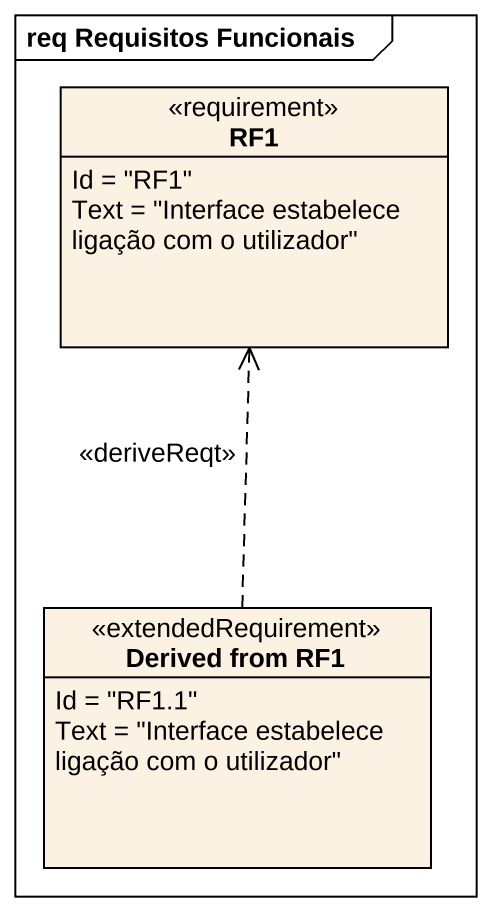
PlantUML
@startuml
mainframe req Requisitos Funcionais
hide circle
hide empty members
class RF1 <<requirement>> {
  Id = "RF1"
  Text = "Interface estabelece ligação com o utilizador"
}
class "Derived from RF1" as Derived_from_RF1 <<extendedRequirement>> {
  Id = "RF1.1"
  Text = "Interface estabelece ligação com o utilizador"
}
Derived_from_RF1 .up.> RF1 : <<deriveReqt>>
@enduml
